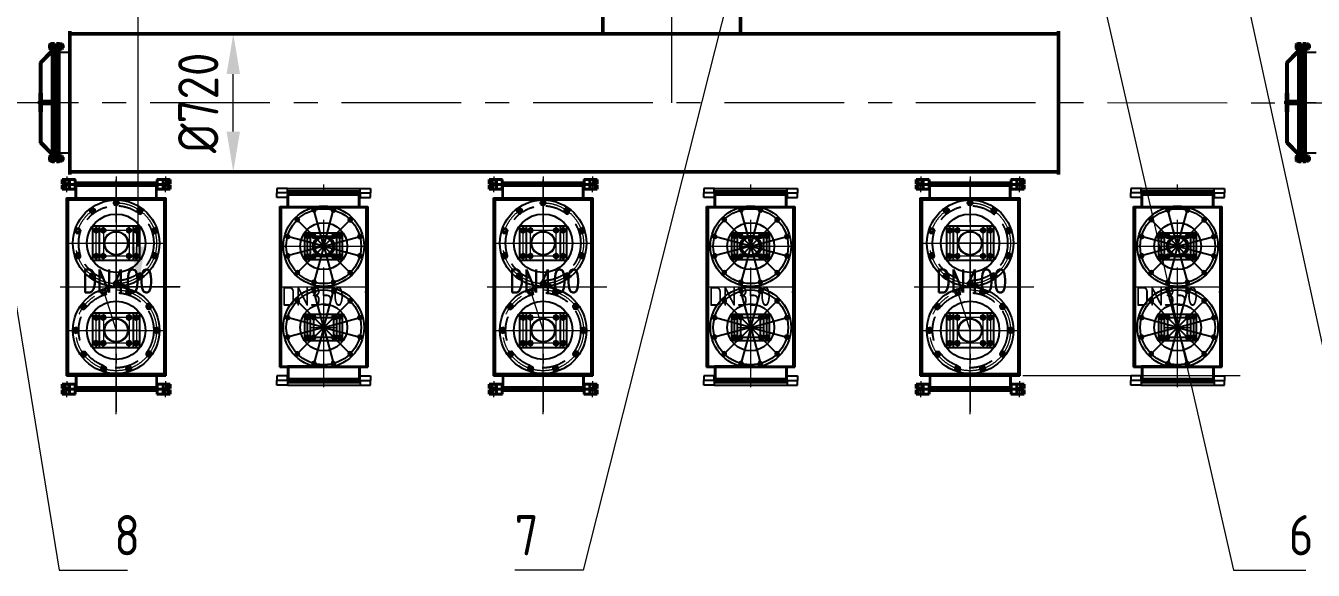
# Model space of a CAD drawing. Header units: millimetres. Extents: x 188205 to 604756, y -401673 to 15123.
# Drawn here: x 353529 to 360253, y -170270 to -167426 of the extents above; entities that cross this region are included whole.
import ezdxf

# ---------------------------------------------------------------- set-up
doc = ezdxf.new("R2010")
doc.units = ezdxf.units.MM
doc.header["$LTSCALE"] = 500
for name, pattern in [('CENTER', [2, 1.25, -0.25, 0.25, -0.25]), ('DASHEDX2', [38.1, 25.4, -12.7]), ('HIDDEN', [0.375, 0.25, -0.125]), ('PHANTOM2', [1.25, 0.625, -0.125, 0.125, -0.125, 0.125, -0.125])]:
    doc.linetypes.add(name, pattern=pattern)
for name, color, linetype, lineweight in [('2D', 4, 'PHANTOM2', 20), ('gas', 2, 'Continuous', 50), ('gas-smoke', 6, 'Continuous', 50), ('SHI', 7, 'Continuous', 40), ('WEN', 3, 'Continuous', 20), ('ZHONG', 1, 'CENTER', 20), ('中心线', 1, 'CENTER', 18), ('尺寸', 4, 'Continuous', 18), ('虚线', 3, 'DASHEDX2', 25)]:
    doc.layers.add(name, color=color, linetype=linetype, lineweight=lineweight)
doc.layers.add('air', color=7, linetype='Continuous', lineweight=50, true_color=0x77bec0)
for name, color, linetype in [('dim', 7, 'Continuous'), ('HAN', 9, 'Continuous'), ('HIDDEN', 3, 'HIDDEN'), ('X1', 4, 'Continuous')]:
    doc.layers.add(name, color=color, linetype=linetype)
doc.styles.add('ACC', font='simplex.shx', dxfattribs={"width": 0.75, "bigfont": 'hztxt.shx'})
doc.styles.add('GB', font='gbenor.shx', dxfattribs={"bigfont": 'gbcbig.shx'})
doc.dimstyles.new('ISO-60', dxfattribs={"dimscale": 60, "dimtxt": 3.5, "dimasz": 3.5, "dimexe": 1.8, "dimexo": 1.25, "dimgap": 1.3, "dimtad": 1, "dimrnd": 1, "dimdsep": 46, "dimtxsty": 'GB', "dimcen": 0, "dimclrd": 3, "dimclre": 3, "dimclrt": 256, "dimadec": 0, "dimazin": 0, "dimtfac": 1, "dimtix": 1, "dimtmove": 0, "dimatfit": 3, "dimldrblk": 'DOTSMALL', "dimfxl": 0, "dimlwd": 20, "dimlwe": 20, "dimarcsym": 0})
pattern_1 = [(45, (-4402.3579, -2863.9112), (-0.71178518, 0.71178518), [])]
pattern_2 = [(45, (204.382, -1257.5965), (-3.558926, 3.558926), [])]
pattern_3 = [(45, (204.3822, -1206.0965), (-0.7117852, 0.7117852), [])]

# ---------------------------------------------------------------- blocks, each defined once
blk = doc.blocks.new('防爆膜-DN500')
at = {"layer": 'WEN'}
h = blk.add_hatch(dxfattribs=at)
h.set_pattern_fill('ANSI31', color=256, scale=8.05293, style=0)
h.set_pattern_definition([(45, (-4402.3579, -2894.9538), (-0.71178518, 0.71178518), [])])
h.paths.add_polyline_path([(-75.7, -40.6), (-76.5, -40.6), (-76.5, -135), (-75.7, -135)])
h = blk.add_hatch(dxfattribs=at)
h.set_pattern_fill('ANSI31', color=256, scale=8.05293, style=0)
h.set_pattern_definition([(45, (-4402.3579, -2946.4538), (-0.71178518, 0.71178518), [])])
h.paths.add_polyline_path([(-75.7, -186.5), (-76.5, -186.5), (-76.5, -260.5), (-75.7, -260.5)])
at = {"layer": 'X1'}
h = blk.add_hatch(dxfattribs=at)
h.set_pattern_fill('ANSI31', color=256, scale=40.26465, style=0)
h.set_pattern_definition([(45, (204.382, -1154.5965), (-3.558926, 3.558926), [])])
h.paths.add_polyline_path([(-55.6, 307), (-55.6, 308), (-55.6, 309.2), (-69.3, 309.2), (-69.3, 302.3), (-55.6, 302.3)])
h.paths.add_polyline_path([(-79, 309.2), (-92.7, 309.2), (-92.7, 302.3), (-79, 302.3)])
h.paths.add_polyline_path([(-79, 282.6), (-79, 283.8), (-92.7, 283.8), (-92.7, 278.2), (-92.7, 265.7), (-76.5, 265.7), (-76.5, 280.2)])
h.paths.add_polyline_path([(-55.6, 283.8), (-69.3, 283.8), (-69.3, 282.8, -0.198912), (-69.4, 282.5), (-71.7, 280.2), (-71.7, 265.7), (-55.6, 265.7)])
h = blk.add_hatch(dxfattribs=at)
h.set_pattern_fill('ANSI31', color=256, scale=8.05293, angle=90, style=0)
h.set_pattern_definition([(135, (204.3822, -1154.5965), (-0.7117852, -0.7117852), [])])
h.paths.add_polyline_path([(-75.7, 280.2), (-76.5, 280.2), (-76.5, 245), (-75.7, 245)])
at = {"layer": 'X1', "ltscale": 0.5}
h = blk.add_hatch(dxfattribs=at)
h.set_pattern_fill('ANSI37', color=256, scale=16.10586, style=0)
h.set_pattern_definition([(45, (204.3822, -1154.5965), (-1.4235704, 1.4235704), []), (135, (204.3822, -1154.5965), (-1.4235704, -1.4235704), [])])
h.paths.add_polyline_path([(-71.7, 280.2), (-75.7, 280.2), (-75.7, 265.7), (-71.7, 265.7)])
at = {"layer": 'X1'}
h = blk.add_hatch(dxfattribs=at)
h.set_pattern_fill('ANSI31', color=256, scale=8.05293, angle=90, style=0)
h.set_pattern_definition([(135, (204.3822, -1149.2151), (-0.7117852, -0.7117852), [])])
h.paths.add_polyline_path([(-75.7, 244.9), (-76.5, 244.9), (-76.5, 244.5), (-76.5, 186.3), (-75.7, 186.3)])
h = blk.add_hatch(dxfattribs=at)
h.set_pattern_fill('ANSI31', color=256, scale=8.05293, style=0)
h.set_pattern_definition([(315, (-4402.3579, 2894.9538), (-0.71178518, -0.71178518), [])])
h.paths.add_polyline_path([(-75.7, 40.6), (-76.5, 40.6), (-76.5, 135), (-75.7, 135)])
h = blk.add_hatch(dxfattribs=at)
h.set_pattern_fill('ANSI31', color=256, scale=24.15879, style=0)
h.set_pattern_definition([(45, (-2178.5933, -2894.9538), (-2.1353555, 2.1353555), [])])
h.paths.add_polyline_path([(-152.2, 44.9), (-157.1, 47.9), (-157.1, 20.8), (-152.2, 18.4)])
h.paths.add_polyline_path([(-147.4, 41.8), (-152.2, 44.9), (-152.2, 18.4), (-147.4, 16)])
h.paths.add_polyline_path([(-152.2, 18.4), (-157.1, 20.8), (-157.1, 6.4), (-152.2, 6.4)])
h.paths.add_polyline_path([(-147.4, 16), (-152.2, 18.4), (-152.2, 6.4), (-147.4, 6.4)])
h.paths.add_polyline_path([(-147.4, 48.3), (-152.2, 48.3), (-152.2, 44.9), (-147.4, 41.8)])
h.paths.add_polyline_path([(-152.2, 48.3), (-157.1, 48.3), (-157.1, 47.9), (-152.2, 44.9)])
h.paths.add_polyline_path([(-152.2, -6.4), (-157.1, -6.4), (-157.1, -48.3), (-152.2, -48.3)])
h.paths.add_polyline_path([(-147.4, -6.4), (-152.2, -6.4), (-152.2, -48.3), (-147.4, -48.3)])
h = blk.add_hatch(dxfattribs=at)
h.set_pattern_fill('ANSI31', color=256, scale=8.05293, style=0)
h.set_pattern_definition(pattern_3)
h.paths.add_polyline_path([(-75.7, 40.4), (-76.5, 40.4), (-76.5, 0), (-75.7, 0)])
h = blk.add_hatch(dxfattribs=at)
h.set_pattern_fill('ANSI31', color=256, scale=8.05293, style=0)
h.set_pattern_definition(pattern_3)
h.paths.add_polyline_path([(-75.7, 0), (-76.5, 0), (-76.5, -40.6), (-75.7, -40.6)])
at = {"layer": 'X1', "ltscale": 0.5}
h = blk.add_hatch(dxfattribs=at)
h.set_pattern_fill('ANSI31', color=256, scale=8.05293, style=0)
h.set_pattern_definition(pattern_1)
h.paths.add_polyline_path([(-75.7, -178), (-76.5, -178), (-76.5, -239.3), (-75.7, -239.3)])
h = blk.add_hatch(dxfattribs=at)
h.set_pattern_fill('ANSI31', color=256, scale=40.26465, style=0)
h.set_pattern_definition(pattern_2)
h.paths.add_polyline_path([(-92.7, -283.8), (-79, -283.8), (-79, -282.6), (-76.5, -280.2), (-76.5, -265.7), (-92.7, -265.7)])
h.paths.add_polyline_path([(-92.7, -302.3), (-92.7, -308), (-92.7, -309.2), (-79, -309.2), (-79, -302.3)])
at = {"layer": 'X1'}
h = blk.add_hatch(dxfattribs=at)
h.set_pattern_fill('ANSI31', color=256, scale=8.05293, style=0)
h.set_pattern_definition(pattern_1)
h.paths.add_polyline_path([(-75.7, -239.1), (-76.5, -239.1), (-76.5, -281), (-75.7, -281)])
at = {"layer": 'X1', "ltscale": 0.5}
h = blk.add_hatch(dxfattribs=at)
h.set_pattern_fill('ANSI31', color=256, scale=40.26465, style=0)
h.set_pattern_definition(pattern_2)
h.paths.add_polyline_path([(-71.7, -280.2), (-69.4, -282.5, -0.198912), (-69.3, -282.8), (-69.3, -283.8), (-55.6, -283.8), (-55.6, -278.2), (-55.6, -265.7), (-71.7, -265.7)])
h.paths.add_polyline_path([(-55.6, -309.2), (-55.6, -302.3), (-69.3, -302.3), (-69.3, -309.2)])
at = {"layer": '2D'}
for p, q in [((-61.2, 0), (-61.2, 265.7)), ((-61.2, 264.5), (0, 264.5)), ((-61.2, 261.3), (0, 261.3)), ((-61.2, 0), (-61.2, -265.7)), ((-61.2, -261.3), (0, -261.3)), ((-61.2, -264.5), (0, -264.5))]:
    blk.add_line(p, q, dxfattribs=at)
at = {"layer": 'HAN'}
for p, q in [((-91, 300), (-55.6, 300)), ((-91, 286.2), (-55.6, 286.2)), ((-38.1, 300), (-34.7, 300)), ((-38.1, 286.2), (-34.7, 286.2)), ((-91, -286.2), (-55.6, -286.2)), ((-91, -300), (-55.6, -300)), ((-38.1, -286.2), (-34.7, -286.2)), ((-38.1, -300), (-34.7, -300))]:
    blk.add_line(p, q, dxfattribs=at)
at = {"layer": 'HAN', "linetype": 'Continuous'}
for p, q in [((-160.5, 5.8), (-143.5, 5.8)), ((-97, 5.8), (-106.4, 5.8)), ((-81.9, 5.8), (-80.6, 5.8)), ((-160.5, -5.8), (-143.5, -5.8)), ((-97, -5.8), (-106.4, -5.8)), ((-81.9, -5.8), (-80.6, -5.8))]:
    blk.add_line(p, q, dxfattribs=at)
at = {"layer": 'SHI'}
for p, q in [((-105.1, 303.5), (-103.1, 307)), ((-105.1, 303.5), (-105.1, 282.6)), ((-105.1, 282.6), (-103.1, 279.1)), ((-103.1, 307), (-95.1, 307)), ((-103.1, 300.1), (-95.1, 300.1)), ((-103.1, 286.1), (-95.1, 286.1)), ((-103.1, 279.1), (-95.1, 279.1)), ((-97.5, 279.1), (-97.5, 267.7)), ((-95.1, 308), (-92.7, 308)), ((-95.1, 278.2), (-95.1, 308)), ((-95.1, 307), (-95.1, 279.1)), ((-95.1, 278.2), (-92.7, 278.2)), ((-92.7, 309.2), (-92.7, 9.9)), ((-79, 309.2), (-92.7, 309.2)), ((-79, 309.2), (-92.7, 309.2)), ((-92.7, 309.2), (-92.7, 250.2)), ((-92.7, 278.2), (-92.7, 308)), ((-92.7, 302.3), (-79, 302.3)), ((-92.7, 301.1), (-55.6, 301.1)), ((-92.7, 285), (-55.6, 285)), ((-92.7, 283.8), (-55.6, 283.8)), ((-91, 301.1), (-91, 285)), ((-79, 301.1), (-79, 309.2)), ((-79, 282.6), (-79, 285)), ((-79, 282.6), (-76.5, 280.2)), ((-79, 282.6), (-76.5, 280.2)), ((-76.5, 280.2), (-76.5, 0)), ((-76.5, 280.2), (-76.5, 239.1)), ((-76.5, 280.2), (-76.5, 239.1)), ((-75.7, 280.2), (-75.7, 0)), ((-69.4, 282.5), (-71.7, 280.2)), ((-71.7, 280.2), (-71.7, 249.2)), ((-69.3, 301.1), (-69.3, 309.2)), ((-69.3, 309.2), (-55.6, 309.2)), ((-69.3, 302.3), (-55.6, 302.3)), ((-69.3, 282.8), (-69.3, 285)), ((-55.6, 309.2), (-55.6, 0)), ((-55.6, 308), (-53.2, 308)), ((-55.6, 278.2), (-55.6, 308)), ((-55.6, 307), (-55.6, 279.1)), ((-55.6, 278.2), (-53.2, 278.2)), ((-53.2, 278.2), (-53.2, 308)), ((-53.2, 303.5), (-51.2, 307)), ((-53.2, 303.5), (-53.2, 282.6)), ((-53.2, 282.6), (-51.2, 279.1)), ((-51.2, 307), (-40.1, 307)), ((-51.2, 300.1), (-40.1, 300.1)), ((-51.2, 286.1), (-40.1, 286.1)), ((-51.2, 279.1), (-40.1, 279.1)), ((-38.1, 303.5), (-40.1, 307)), ((-38.1, 282.6), (-40.1, 279.1)), ((-38.1, 303.5), (-38.1, 282.6)), ((-38.1, 301.1), (-35.8, 301.1)), ((-38.1, 285), (-35.8, 285)), ((-34.7, 300), (-35.8, 301.1)), ((-35.8, 301.1), (-35.8, 285)), ((-35.8, 285), (-34.7, 286.2)), ((-34.7, 300), (-34.7, 286.2)), ((-97.5, 267.7), (-154.7, 209.7)), ((-154.7, 48.3), (-154.7, 209.7)), ((-154.7, 209.7), (-149.8, 207.7)), ((-92.7, 265.7), (-149.8, 207.7)), ((-149.8, 48.3), (-149.8, 207.7)), ((-97.5, 267.7), (-92.7, 265.7)), ((-80.6, 265.7), (-80.6, 0)), ((-77.4, 265.7), (-77.4, 0)), ((-77.4, 239.2), (-77.4, 260.1)), ((-76.5, 260.1), (-76.5, 0)), ((-74.9, 246), (-70.9, 250)), ((-74.9, 246), (-74.9, 0)), ((-71.7, 265.7), (-55.6, 265.7)), ((-71.7, 244.6), (-67.7, 248.7)), ((-71.7, 244.6), (-71.7, 0)), ((-70.9, 265.7), (-70.9, 250)), ((-67.7, 265.7), (-67.7, 248.7)), ((-160.5, 5.8), (-159.8, 6.4)), ((-160.5, -5.8), (-160.5, 5.8)), ((-159.8, 6.4), (-97, 6.4)), ((-159.8, 6.4), (-159.8, -6.4)), ((-157.1, 6.4), (-157.1, 48.3)), ((-157.1, 48.3), (-147.4, 48.3)), ((-147.4, 6.4), (-147.4, 48.3)), ((-143.5, 6.4), (-143.5, -6.4)), ((-106.4, 6.4), (-106.4, -6.4)), ((-97, -9.9), (-97, 9.9)), ((-90.5, 9.9), (-97, 9.9)), ((-90.5, 6.1), (-97, 6.1)), ((-89.4, 8), (-90.5, 9.9)), ((-89.4, -9.9), (-89.4, 9.9)), ((-82.9, 9.9), (-89.4, 9.9)), ((-89.4, -8), (-89.4, 8)), ((-82.9, 6.1), (-89.4, 6.1)), ((-81.9, 8), (-82.9, 9.9)), ((-81.9, -8), (-81.9, 8)), ((-81.9, 6.4), (-81.2, 6.4)), ((-81.2, 6.4), (-81.2, -6.4)), ((-80.6, 5.8), (-81.2, 6.4)), ((-80.6, -5.8), (-80.6, 5.8)), ((-80.6, -265.7), (-80.6, 0)), ((-77.4, -265.7), (-77.4, 0)), ((-76.5, -260.1), (-76.5, 0)), ((-76.5, -280.2), (-76.5, 0)), ((-75.7, -280.2), (-75.7, 0)), ((-74.9, -246), (-74.9, 0)), ((-71.7, -244.6), (-71.7, 0)), ((-55.6, -309.2), (-55.6, 0)), ((-159.8, -6.4), (-160.5, -5.8)), ((-159.8, -6.4), (-97, -6.4)), ((-157.1, -6.4), (-157.1, -48.3)), ((-157.1, -48.3), (-147.4, -48.3)), ((-154.7, -48.3), (-154.7, -209.7)), ((-149.8, -48.3), (-149.8, -207.7)), ((-147.4, -6.4), (-147.4, -48.3)), ((-90.5, -6.1), (-97, -6.1)), ((-90.5, -9.9), (-97, -9.9)), ((-92.7, -309.2), (-92.7, -9.9)), ((-89.4, -8), (-90.5, -9.9)), ((-82.9, -6.1), (-89.4, -6.1)), ((-82.9, -9.9), (-89.4, -9.9)), ((-81.9, -8), (-82.9, -9.9)), ((-81.9, -6.4), (-81.2, -6.4)), ((-81.2, -6.4), (-80.6, -5.8)), ((-154.7, -209.7), (-149.8, -207.7)), ((-97.5, -267.7), (-154.7, -209.7)), ((-92.7, -265.7), (-149.8, -207.7)), ((-97.5, -267.7), (-92.7, -265.7)), ((-97.5, -279.1), (-97.5, -267.7)), ((-92.7, -309.2), (-92.7, -243.5)), ((-74.9, -246), (-70.9, -250)), ((-71.7, -244.6), (-67.7, -248.7)), ((-71.7, -280.2), (-71.7, -249.2)), ((-71.7, -265.7), (-55.6, -265.7)), ((-70.9, -265.7), (-70.9, -250)), ((-67.7, -265.7), (-67.7, -248.7)), ((-105.1, -282.6), (-103.1, -279.1)), ((-105.1, -303.5), (-105.1, -282.6)), ((-105.1, -303.5), (-103.1, -307)), ((-103.1, -279.1), (-95.1, -279.1)), ((-103.1, -286.1), (-95.1, -286.1)), ((-103.1, -300.1), (-95.1, -300.1)), ((-103.1, -307), (-95.1, -307)), ((-95.1, -278.2), (-92.7, -278.2)), ((-95.1, -278.2), (-95.1, -308)), ((-95.1, -307), (-95.1, -279.1)), ((-95.1, -308), (-92.7, -308)), ((-92.7, -278.2), (-92.7, -308)), ((-92.7, -283.8), (-55.6, -283.8)), ((-92.7, -285), (-55.6, -285)), ((-92.7, -301.1), (-55.6, -301.1)), ((-92.7, -302.3), (-79, -302.3)), ((-79, -309.2), (-92.7, -309.2)), ((-79, -309.2), (-92.7, -309.2)), ((-91, -301.1), (-91, -285)), ((-79, -282.6), (-76.5, -280.2)), ((-79, -282.6), (-76.5, -280.2)), ((-79, -282.6), (-79, -285)), ((-79, -301.1), (-79, -309.2)), ((-69.4, -282.5), (-71.7, -280.2)), ((-69.3, -282.8), (-69.3, -285)), ((-69.3, -301.1), (-69.3, -309.2)), ((-69.3, -302.3), (-55.6, -302.3)), ((-69.3, -309.2), (-55.6, -309.2)), ((-55.6, -278.2), (-53.2, -278.2)), ((-55.6, -278.2), (-55.6, -308)), ((-55.6, -307), (-55.6, -279.1)), ((-55.6, -308), (-53.2, -308)), ((-53.2, -278.2), (-53.2, -308)), ((-53.2, -282.6), (-51.2, -279.1)), ((-53.2, -303.5), (-53.2, -282.6)), ((-53.2, -303.5), (-51.2, -307)), ((-51.2, -279.1), (-40.1, -279.1)), ((-51.2, -286.1), (-40.1, -286.1)), ((-51.2, -300.1), (-40.1, -300.1)), ((-51.2, -307), (-40.1, -307)), ((-38.1, -282.6), (-40.1, -279.1)), ((-38.1, -303.5), (-40.1, -307)), ((-38.1, -303.5), (-38.1, -282.6)), ((-38.1, -285), (-35.8, -285)), ((-38.1, -301.1), (-35.8, -301.1)), ((-35.8, -285), (-34.7, -286.2)), ((-35.8, -301.1), (-35.8, -285)), ((-34.7, -300), (-35.8, -301.1)), ((-34.7, -300), (-34.7, -286.2))]:
    blk.add_line(p, q, dxfattribs=at)
at = {"layer": 'SHI', "ltscale": 0.5}
for p, q in [((-76.5, 280.2), (-71.7, 280.2)), ((-92.7, 265.7), (-76.5, 265.7)), ((-76.5, 266.1), (-76.5, 266.1)), ((-75.7, 265.7), (-71.7, 265.7)), ((-92.7, -265.7), (-76.5, -265.7)), ((-75.7, -265.7), (-71.7, -265.7)), ((-76.5, -280.2), (-71.7, -280.2))]:
    blk.add_line(p, q, dxfattribs=at)
at = {"layer": 'SHI'}
for centre, radius, start, end in [((-99.6, 304.4), 5.6, 188.93925, 231.06075), ((-92, 293.1), 13.1, 147.79577, 212.20423), ((-99.6, 281.8), 5.6, 128.93925, 171.06075), ((-69.7, 282.8), 0.403, 315, 0), ((-47.7, 304.4), 5.6, 188.93925, 231.06075), ((-40.1, 293.1), 13.1, 147.79577, 212.20423), ((-47.7, 281.8), 5.6, 128.93925, 171.06075), ((-43.7, 304.4), 5.6, 308.93925, 351.06075), ((-51.2, 293.1), 13.1, 327.79577, 32.20423), ((-43.7, 281.8), 5.6, 8.93925, 51.06075), ((-92.8, 8.7), 3.39, 311.55011, 348.44989), ((-107.5, 0), 18.1, 340.14688, 19.85312), ((-85.2, 8.7), 3.39, 311.55011, 348.44989), ((-99.9, 0), 18.1, 340.14688, 19.85312), ((-92.8, -8.7), 3.39, 11.55011, 48.44989), ((-85.2, -8.7), 3.39, 11.55011, 48.44989), ((-99.6, -281.8), 5.6, 188.93925, 231.06075), ((-92, -293.1), 13.1, 147.79577, 212.20423), ((-99.6, -304.4), 5.6, 128.93925, 171.06075), ((-69.7, -282.8), 0.403, 0, 45), ((-47.7, -281.8), 5.6, 188.93925, 231.06075), ((-40.1, -293.1), 13.1, 147.79577, 212.20423), ((-47.7, -304.4), 5.6, 128.93925, 171.06075), ((-43.7, -281.8), 5.6, 308.93925, 351.06075), ((-51.2, -293.1), 13.1, 327.79577, 32.20423), ((-43.7, -304.4), 5.6, 8.93925, 51.06075)]:
    blk.add_arc(centre, radius, start, end, dxfattribs=at)
at = {"layer": 'WEN', "ltscale": 0.5}
for points in [[(-83.2, 265.7), (-80.6, 262.4), (-80.6, 265.7)], [(-67.7, 261.3), (-64.4, 265.7), (-67.7, 265.7)], [(-83.2, -265.7), (-80.6, -262.4), (-80.6, -265.7)], [(-67.7, -261.3), (-64.4, -265.7), (-67.7, -265.7)], [(-67.7, -261.3), (-64.4, -265.7), (-67.7, -265.7)]]:
    blk.add_solid(points, dxfattribs=at)
at = {"layer": 'ZHONG'}
for p, q in [((-27.3, 293.1), (-108.7, 293.1)), ((-95.1, 276.7), (-95.1, 266.7)), ((-95.1, 266.7), (-152.2, 208.7)), ((-152.2, 0), (-152.2, 208.7)), ((-164.8, 0), (0, 0)), ((-152.2, 0), (-152.2, -208.7)), ((-95.1, -266.7), (-152.2, -208.7)), ((-95.1, -276.7), (-95.1, -266.7)), ((-27.3, -293.1), (-108.7, -293.1))]:
    blk.add_line(p, q, dxfattribs=at)
blk = doc.blocks.new('gss-waste-master-1')
at = {"layer": 'gas'}
blk.add_line((9765, 2416), (9765, 3166), dxfattribs=at)
at = {"layer": 'gas-smoke'}
for p, q in [((7383.5, 11289), (7383.5, 3151)), ((8103.5, 11289), (8103.5, 3151)), ((4600, 2416), (4600, 3166)), ((4600, 3151), (9765, 3151)), ((4600, 2431), (9765, 2431))]:
    blk.add_line(p, q, dxfattribs=at)
at = {"layer": 'ZHONG'}
for p, q in [((7743.5, 11289), (7743.5, 2791)), ((19.8, 2793.1), (16683.1, 2791))]:
    blk.add_line(p, q, dxfattribs=at)
for p in [(4600, 2792.5), (11110, 2792.5)]:
    blk.add_blockref('防爆膜-DN500', p)
blk = doc.blocks.new('*D217')
at = {"layer": 'Defpoints', "color": 0}
for p in [(354116.3, -163399.5), (354125.3, -163399.5), (354409.6, -168789.5)]:
    blk.add_point(p, dxfattribs=at)
at = {"layer": 'WEN', "color": 3, "lineweight": 20}
for p, q in [((354050.3, -163399.5), (354008.3, -163399.5)), ((354116.3, -168579.5), (354116.3, -163609.5)), ((354334.6, -168789.5), (354008.3, -168789.5))]:
    blk.add_line(p, q, dxfattribs=at)
at = {"layer": 'WEN', "color": 3}
for points in [[(354081.3, -163609.5), (354151.3, -163609.5), (354116.3, -163399.5)], [(354081.3, -168579.5), (354151.3, -168579.5), (354116.3, -168789.5)]]:
    blk.add_solid(points, dxfattribs=at)
at = {"layer": 'WEN', "insert": (353933.3, -166094.5), "char_height": 210, "attachment_point": 5, "rotation": 90, "style": 'GB'}
blk.add_mtext('5390', dxfattribs=at)
blk = doc.blocks.new('_DotSmall')
at = {"color": 0, "linetype": 'ByBlock', "const_width": 0.5}
blk.add_lwpolyline([(-0.0625, 0, 1), (0.0625, 0, 1)], format="xyb", close=True, dxfattribs=at)
blk = doc.blocks.new('*D464')
at = {"layer": 'Defpoints', "color": 0}
for p in [(354612.8, -167468.5), (354616.5, -167468.5), (354616.5, -168188.5)]:
    blk.add_point(p, dxfattribs=at)
at = {"layer": 'WEN', "color": 3, "lineweight": 20}
for p, q in [((354541.5, -167468.5), (354504.8, -167468.5)), ((354612.8, -167978.5), (354612.8, -167678.5)), ((354541.5, -168188.5), (354504.8, -168188.5))]:
    blk.add_line(p, q, dxfattribs=at)
at = {"layer": 'WEN', "color": 3}
for points in [[(354577.8, -167678.5), (354647.8, -167678.5), (354612.8, -167468.5)], [(354577.8, -167978.5), (354647.8, -167978.5), (354612.8, -168188.5)]]:
    blk.add_solid(points, dxfattribs=at)
at = {"layer": 'WEN', "insert": (354429.8, -167828.5), "char_height": 210, "attachment_point": 5, "rotation": 90, "style": 'GB'}
blk.add_mtext('%%c720', dxfattribs=at)
blk = doc.blocks.new('wf-3tf-dn400-b')
for p, q in [((212.5, 545.1), (-212.5, 545.1)), ((-212.5, 465), (-212.5, 525.1)), ((212.5, 525.1), (-212.5, 525.1)), ((-208, 465), (-208, 525.1)), ((208, 465), (208, 525.1)), ((212.5, 465), (212.5, 525.1)), ((-260, 465), (260, 465)), ((-260, -465), (-260, 465)), ((-255, -460), (-255, 460)), ((-255, 460), (245, 460)), ((-255, -460), (-255, 460)), ((-249, -460), (-249, 460)), ((-249, -460), (-249, 460)), ((-249, 454), (249, 454)), ((0, 460), (-238.5, 460)), ((-212.5, 460), (-212.5, 465)), ((-208, 460), (-208, 465.1)), ((0, 460), (255, 460)), ((208, 460), (208, 465)), ((212.5, 460), (212.5, 465.2)), ((249, 460), (249, -460)), ((249, 460), (249, -460)), ((255, 31.8), (255, 460)), ((255, -90.5), (255, 434.5)), ((260, 465), (260, -465)), ((-89, 316.5), (-89, 138.5)), ((89, 316.5), (89, 138.5)), ((255, -434.3), (255, -34.3)), ((255, -460), (255, -34.3)), ((-89, -138.6), (-89, -316.6)), ((89, -138.6), (89, -316.6)), ((-260, -465), (260, -465)), ((0, -460), (-255, -460)), ((249, -454), (-249, -454)), ((-245, -460), (245, -460)), ((-212.5, -460), (-212.5, -465)), ((-212.5, -465), (-212.5, -525.1)), ((-208, -460), (-208, -464)), ((-208, -465), (-208, -525.1)), ((0, -460), (255, -460)), ((0, -465), (238.5, -465)), ((208, -460.8), (208, -464.9)), ((208, -465), (208, -525.1)), ((212.5, -460.8), (212.5, -465)), ((212.5, -465), (212.5, -525.1)), ((212.5, -525.1), (-212.5, -525.1)), ((212.5, -545.1), (-212.5, -545.1))]:
    blk.add_line(p, q)
for points in [[(-138, 392.8), (-126.4, 383.4), (-112.4, 388.8), (-110, 403.6), (-121.7, 413), (-135.7, 407.7)], [(-14.5, 442.4), (-10.6, 427.9), (3.9, 424), (14.5, 434.6), (10.6, 449.1), (-3.9, 453)], [(114.6, 409.9), (109.2, 395.9), (118.7, 384.2), (133.5, 386.6), (138.9, 400.6), (129.4, 412.2)], [(-208.8, 280.1), (-193.9, 279.3), (-185.7, 291.9), (-192.5, 305.3), (-207.5, 306.1), (-215.7, 293.5)], [(-124, 316.5), (-124, 138.5), (124, 138.5), (124, 316.5)], [(-94.7, 301), (-106, 307.5), (-117.3, 301), (-117.3, 288), (-106, 281.5), (-94.7, 288)], [(-55.7, 301), (-67, 307.5), (-78.3, 301), (-78.3, 288), (-67, 281.5), (-55.7, 288)], [(78.3, 301), (67, 307.5), (55.7, 301), (55.7, 288), (67, 281.5), (78.3, 288)], [(117.3, 301), (106, 307.5), (94.7, 301), (94.7, 288), (106, 281.5), (117.3, 288)], [(199.9, 307.7), (187.3, 299.5), (188.1, 284.5), (201.5, 277.7), (214.1, 285.9), (213.3, 300.9)], [(-199.9, 147.3), (-187.3, 155.5), (-188.1, 170.5), (-201.5, 177.3), (-214, 169.1), (-213.3, 154.1)], [(-94.7, 167), (-106, 173.5), (-117.3, 167), (-117.3, 154), (-106, 147.5), (-94.7, 154)], [(-55.7, 167), (-67, 173.5), (-78.3, 167), (-78.3, 154), (-67, 147.5), (-55.7, 154)], [(78.3, 167), (67, 173.5), (55.7, 167), (55.7, 154), (67, 147.5), (78.3, 154)], [(117.3, 167), (106, 173.5), (94.7, 167), (94.7, 154), (106, 147.5), (117.3, 154)], [(208.9, 174.9), (193.9, 175.7), (185.7, 163.1), (192.5, 149.7), (207.5, 148.9), (215.7, 161.5)], [(-114.6, 45.1), (-109.2, 59.1), (-118.7, 70.8), (-133.5, 68.4), (-138.8, 54.4), (-129.4, 42.8)], [(138, 62.2), (126.4, 71.6), (112.4, 66.2), (110, 51.4), (121.7, 42), (135.7, 47.3)], [(14.5, 12.6), (10.6, 27.1), (-3.9, 31), (-14.5, 20.4), (-10.6, 5.9), (3.9, 2)], [(-50.2, -26.2), (-58.4, -13.6), (-73.4, -14.4), (-80.2, -27.7), (-72, -40.3), (-57, -39.5)], [(77.7, -35.1), (78.5, -20.1), (65.9, -12), (52.5, -18.8), (51.8, -33.7), (64.3, -41.9)], [(-159, -94.1), (-173, -88.7), (-184.7, -98.2), (-182.3, -113), (-168.3, -118.4), (-156.6, -108.9)], [(175.9, -117.5), (185.4, -105.9), (180, -91.9), (165.2, -89.5), (155.7, -101.2), (161.1, -115.2)], [(-124, -138.6), (-124, -316.6), (124, -316.6), (124, -138.6)], [(-94.7, -154.1), (-106, -147.6), (-117.3, -154.1), (-117.3, -167.1), (-106, -173.6), (-94.7, -167.1)], [(-55.7, -154.1), (-67, -147.6), (-78.3, -154.1), (-78.3, -167.1), (-67, -173.6), (-55.7, -167.1)], [(78.3, -154.1), (67, -147.6), (55.7, -154.1), (55.7, -167.1), (67, -173.6), (78.3, -167.1)], [(117.3, -154.1), (106, -147.6), (94.7, -154.1), (94.7, -167.1), (106, -173.6), (117.3, -167.1)], [(-207, -213), (-221.5, -216.9), (-225.4, -231.4), (-214.8, -242), (-200.3, -238.1), (-196.4, -223.6)], [(207, -242), (221.5, -238.1), (225.3, -223.6), (214.7, -213), (200.2, -216.9), (196.4, -231.4)], [(-94.7, -288.1), (-106, -281.6), (-117.3, -288.1), (-117.3, -301.1), (-106, -307.6), (-94.7, -301.1)], [(-55.7, -288.1), (-67, -281.6), (-78.3, -288.1), (-78.3, -301.1), (-67, -307.6), (-55.7, -301.1)], [(78.3, -288.1), (67, -281.6), (55.7, -288.1), (55.7, -301.1), (67, -307.6), (78.3, -301.1)], [(117.3, -288.1), (106, -281.6), (94.7, -288.1), (94.7, -301.1), (106, -307.6), (117.3, -301.1)], [(-176, -337.5), (-185.4, -349.1), (-180.1, -363.1), (-165.3, -365.5), (-155.8, -353.8), (-161.2, -339.8)], [(158.9, -360.9), (172.9, -366.3), (184.6, -356.8), (182.2, -342), (168.2, -336.6), (156.6, -346.1)], [(-77.8, -419.9), (-78.5, -434.9), (-66, -443), (-52.6, -436.2), (-51.8, -421.3), (-64.4, -413.1)], [(50.2, -428.8), (58.3, -441.4), (73.3, -440.6), (80.1, -427.3), (72, -414.7), (57, -415.5)]]:
    blk.add_lwpolyline(points, close=True)
for centre, radius in [((0, 227.5), 226), ((-124, 398.2), 13), ((-124, 398.2), 8), ((0, 438.5), 13), ((0, 438.5), 8), ((124, 398.2), 13), ((124, 398.2), 8), ((0, 227.5), 152.6), ((-200.7, 292.7), 13), ((-200.7, 292.7), 8), ((-106, 294.5), 11.3), ((-106, 294.5), 9), ((-106, 294.5), 9), ((-106, 294.5), 8), ((-67, 294.5), 11.3), ((-67, 294.5), 9), ((-67, 294.5), 8), ((67, 294.5), 11.3), ((67, 294.5), 9), ((67, 294.5), 8), ((106, 294.5), 11.3), ((106, 294.5), 9), ((106, 294.5), 9), ((106, 294.5), 8), ((200.7, 292.7), 13), ((200.7, 292.7), 8), ((-200.7, 162.3), 13), ((-200.7, 162.3), 8), ((-106, 160.5), 11.3), ((-106, 160.5), 9), ((-106, 160.5), 9), ((-106, 160.5), 8), ((-67, 160.5), 11.3), ((-67, 160.5), 9), ((-67, 160.5), 8), ((67, 160.5), 11.3), ((67, 160.5), 9), ((67, 160.5), 8), ((106, 160.5), 11.3), ((106, 160.5), 9), ((106, 160.5), 8), ((200.7, 162.3), 13), ((200.7, 162.3), 8), ((-124, 56.8), 13), ((124, 56.8), 13), ((-124, 56.8), 8), ((0, 16.5), 13), ((0, 16.5), 8), ((124, 56.8), 8), ((0, -227.5), 226), ((-65.2, -26.9), 13), ((-65.2, -26.9), 8), ((65.1, -26.9), 13), ((65.1, -26.9), 8), ((-170.7, -103.6), 13), ((-170.7, -103.6), 8), ((0, -227.6), 152.6), ((170.6, -103.5), 13), ((170.6, -103.5), 8), ((-106, -160.6), 11.3), ((-106, -160.6), 9), ((-106, -160.6), 9), ((-106, -160.6), 8), ((-67, -160.6), 11.3), ((-67, -160.6), 9), ((-67, -160.6), 8), ((67, -160.6), 11.3), ((67, -160.6), 9), ((67, -160.6), 8), ((106, -160.6), 11.3), ((106, -160.6), 9), ((106, -160.6), 9), ((106, -160.6), 8), ((-210.9, -227.5), 13), ((-210.9, -227.5), 8), ((210.8, -227.5), 13), ((210.8, -227.5), 8), ((-106, -294.6), 11.3), ((-106, -294.6), 9), ((-106, -294.6), 9), ((-106, -294.6), 8), ((-67, -294.6), 11.3), ((-67, -294.6), 9), ((-67, -294.6), 8), ((67, -294.6), 11.3), ((67, -294.6), 9), ((67, -294.6), 8), ((106, -294.6), 11.3), ((106, -294.6), 9), ((106, -294.6), 8), ((-170.6, -351.5), 13), ((-170.6, -351.5), 8), ((170.6, -351.4), 13), ((170.6, -351.4), 8), ((-65.2, -428.1), 13), ((-65.2, -428.1), 8), ((65.1, -428.1), 13), ((65.1, -428.1), 8)]:
    blk.add_circle(centre, radius)
at = {"layer": 'HIDDEN'}
for centre in [(0, 227.5), (0, -227.5)]:
    blk.add_circle(centre, 196, dxfattribs=at)
at = {"layer": 'SHI'}
for p, q in [((-282.5, 561.1), (-282.5, 538.1)), ((-282.5, 561.1), (-213, 561.1)), ((-282.5, 538.1), (-244, 538.1)), ((-270.5, 561.1), (-270.5, 538.1)), ((-244.5, 561.1), (-244.5, 538.1)), ((-241, 535.1), (-244, 538.1)), ((-214, 561.1), (-214, 535.1)), ((213, 561.1), (282.5, 561.1)), ((214, 561.1), (214, 535.1)), ((241, 535.1), (244, 538.1)), ((244, 538.1), (282.5, 538.1)), ((244.5, 561.1), (244.5, 538.1)), ((270.5, 561.1), (270.5, 538.1)), ((282.5, 561.1), (282.5, 538.1)), ((-282.5, 532.1), (-244, 532.1)), ((-282.5, 509.1), (-282.5, 532.1)), ((-282.5, 509.1), (-213, 509.1)), ((-270.5, 509.1), (-270.5, 532.1)), ((-244.5, 509.1), (-244.5, 532.1)), ((-241, 535.1), (-244, 532.1)), ((-241, 535.1), (241, 535.1)), ((-241, 535.1), (241, 535.1)), ((-214, 509.1), (-214, 535.1)), ((213, 509.1), (282.5, 509.1)), ((214, 509.1), (214, 535.1)), ((241, 535.1), (244, 532.1)), ((244, 532.1), (282.5, 532.1)), ((244.5, 509.1), (244.5, 532.1)), ((270.5, 509.1), (270.5, 532.1)), ((282.5, 509.1), (282.5, 532.1)), ((-282.5, -509.1), (-282.5, -532.1)), ((-282.5, -509.1), (-213, -509.1)), ((-282.5, -532.1), (-244, -532.1)), ((-270.5, -509.1), (-270.5, -532.1)), ((-244.5, -509.1), (-244.5, -532.1)), ((-241, -535.1), (-244, -532.1)), ((-241, -535.1), (-244, -538.1)), ((-241, -535.1), (241, -535.1)), ((-241, -535.1), (241, -535.1)), ((-214, -509.1), (-214, -535.1)), ((-214, -561.1), (-214, -535.1)), ((213, -509.1), (282.5, -509.1)), ((214, -509.1), (214, -535.1)), ((214, -561.1), (214, -535.1)), ((241, -535.1), (244, -532.1)), ((241, -535.1), (244, -538.1)), ((244, -532.1), (282.5, -532.1)), ((244.5, -509.1), (244.5, -532.1)), ((270.5, -509.1), (270.5, -532.1)), ((282.5, -509.1), (282.5, -532.1)), ((-282.5, -538.1), (-244, -538.1)), ((-282.5, -561.1), (-282.5, -538.1)), ((-282.5, -561.1), (-213, -561.1)), ((-270.5, -561.1), (-270.5, -538.1)), ((-244.5, -561.1), (-244.5, -538.1)), ((213, -561.1), (282.5, -561.1)), ((244, -538.1), (282.5, -538.1)), ((244.5, -561.1), (244.5, -538.1)), ((270.5, -561.1), (270.5, -538.1)), ((282.5, -561.1), (282.5, -538.1))]:
    blk.add_line(p, q, dxfattribs=at)
at = {"layer": 'ZHONG'}
for p, q in [((-257.5, 576.7), (-257.5, 524.7)), ((-257.5, 493.4), (-257.5, 545.4)), ((0, 576.7), (0, 524.7)), ((0, 493.4), (0, 545.4)), ((257.5, 576.7), (257.5, 524.7)), ((257.5, 493.4), (257.5, 545.4)), ((-257.5, -493.4), (-257.5, -545.4)), ((-257.5, -576.7), (-257.5, -524.7)), ((0, -493.4), (0, -545.4)), ((0, -576.7), (0, -524.7)), ((257.5, -493.4), (257.5, -545.4)), ((257.5, -576.7), (257.5, -524.7))]:
    blk.add_line(p, q, dxfattribs=at)
at = {"layer": '中心线'}
for p, q in [((0, -664.7), (0, 560.4)), ((0, 552.8), (0, -652.7)), ((0, -400), (0, 400)), ((0, 400), (0, -400)), ((124, 294.5), (-124, 294.5)), ((-106, 316.5), (-106, 138.5)), ((-67, 316.5), (-67, 138.5)), ((0, 316.5), (0, 138.5)), ((67, 316.5), (67, 138.5)), ((106, 316.5), (106, 138.5)), ((-245, 227.5), (260, 227.5)), ((124, 227.5), (-124, 227.5)), ((124, 160.5), (-124, 160.5)), ((0, -245), (0, 120)), ((-292.7, 0), (403.3, 0)), ((-65.2, -26.8), (0, -227.6)), ((124, -160.6), (-124, -160.6)), ((-106, -138.6), (-106, -316.6)), ((-67, -138.6), (-67, -316.6)), ((0, -138.6), (0, -316.6)), ((67, -138.6), (67, -316.6)), ((106, -138.6), (106, -316.6)), ((-245, -227.5), (260, -227.5)), ((124, -227.6), (-124, -227.6)), ((124, -294.6), (-124, -294.6))]:
    blk.add_line(p, q, dxfattribs=at)
for centre in [(0, 227.5), (0, -227.5)]:
    blk.add_circle(centre, 211, dxfattribs=at)
at = {"layer": '尺寸'}
for centre, radius in [((0, 227.5), 63.5), ((0, 227.5), 61), ((0, 227.5), 58.5), ((0, -227.6), 63.5), ((0, -227.6), 61), ((0, -227.6), 58.5)]:
    blk.add_circle(centre, radius, dxfattribs=at)
for centre, start, end in [((-124, 398.2), 148.5, 57.47419), ((0, 438.5), 112.5, 21.47419), ((124, 398.2), 76.5, 345.47419), ((-200.7, 292.7), 184.5, 93.47419), ((-106, 294.5), 0, 270), ((-67, 294.5), 0, 270), ((67, 294.5), 0, 270), ((106, 294.5), 0, 270), ((200.7, 292.7), 40.5, 309.47419), ((-200.7, 162.3), 220.5, 129.47419), ((-106, 160.5), 0, 270), ((-67, 160.5), 0, 270), ((67, 160.5), 0, 270), ((106, 160.5), 0, 270), ((200.7, 162.3), 4.5, 273.47419), ((-124, 56.8), 256.5, 165.47419), ((0, 16.5), 292.5, 201.47419), ((124, 56.8), 328.5, 237.47419), ((-65.2, -26.9), 310.5, 219.47419), ((65.1, -26.9), 274.5, 183.47419), ((-170.7, -103.6), 346.5, 255.47419), ((170.6, -103.5), 238.5, 147.47419), ((-106, -160.6), 0, 270), ((-67, -160.6), 0, 270), ((67, -160.6), 0, 270), ((106, -160.6), 0, 270), ((-210.9, -227.5), 22.5, 291.47419), ((210.8, -227.5), 202.5, 111.47419), ((-106, -294.6), 0, 270), ((-67, -294.6), 0, 270), ((67, -294.6), 0, 270), ((106, -294.6), 0, 270), ((-170.6, -351.5), 58.5, 327.47419), ((170.6, -351.4), 166.5, 75.47419), ((-65.2, -428.1), 94.5, 3.47419), ((65.1, -428.1), 130.5, 39.47419)]:
    blk.add_arc(centre, 7, start, end, dxfattribs=at)
at = {"layer": '虚线'}
for p, q in [((255, 0), (255, -188.5)), ((255, 0), (255, -188.5)), ((255, -370), (255, -415)), ((255, -370), (255, -415))]:
    blk.add_line(p, q, dxfattribs=at)
at = {"layer": 'dim', "style": 'ACC', "width": 0.7}
blk.add_text('DN400', height=120, dxfattribs=at).set_placement((-177, -30))
blk = doc.blocks.new('wf-3tf-dn350-c')
for p, q in [((-188.5, 514), (-245, 514)), ((-245, 514), (-245, 490)), ((0, 490), (-245, 490)), ((-245, 466), (-245, 490)), ((0, 490), (-245, 490)), ((-190, 490), (-190, 514)), ((-190, 514), (245, 514)), ((-190, 490), (-190, 466)), ((-188.5, 500), (0, 500)), ((0, 500), (-188.5, 500)), ((-188.5, 415), (-188.5, 480)), ((-188.5, 480), (0, 480)), ((0, 480), (-188.5, 480)), ((-184, 415), (-184, 480)), ((188.5, 500), (0, 500)), ((0, 500), (188.5, 500)), ((0, 490), (245, 490)), ((0, 490), (245, 490)), ((188.5, 480), (0, 480)), ((0, 480), (188.5, 480)), ((184, 415), (184, 480)), ((188.5, 415), (188.5, 480)), ((190, 490), (190, 514)), ((190, 490), (190, 466)), ((245, 514), (245, 490)), ((245, 466), (245, 490)), ((-188.5, 466), (-245, 466)), ((-230, -420), (-230, 420)), ((-230, 420), (230, 420)), ((-230, -420), (-230, 420)), ((-220, -420), (-220, 420)), ((-220, -420), (-220, 420)), ((-220, 415), (220, 415)), ((0, 415), (-188.5, 415)), ((-39.2, 405.6), (-62, 396.1)), ((-55.3, 412.3), (-45.9, 389.4)), ((0, 212), (-54.5, 415.3)), ((0, 212), (54.5, 415.3)), ((0, 415), (188.5, 415)), ((52.2, 413.1), (49, 388.6)), ((188.5, 466), (245, 466)), ((220, 420), (220, -420)), ((220, 420), (220, -420)), ((230, 420), (230, -420)), ((230, 420), (230, -420)), ((0, 212), (-148.8, 360.8)), ((-148.1, 357.8), (-128.4, 342.7)), ((-130.7, 360.1), (-145.8, 340.4)), ((0, 212), (148.8, 360.8)), ((62.9, 399.2), (38.3, 402.5)), ((148.1, 342.7), (128.4, 357.8)), ((145.8, 360.1), (130.7, 340.4)), ((230, -90.5), (230, 389.5)), ((230, 31.7), (230, 389.5)), ((-187.2, 274.9), (-190.5, 250.3)), ((-98, 143), (-98, 281)), ((-98, 281), (98, 281)), ((-84, 143), (-84, 281)), ((-69, 143), (-69, 281)), ((69, 143), (69, 281)), ((84, 143), (84, 281)), ((98, 143), (98, 281)), ((193.6, 251.2), (184.1, 274)), ((230, 320), (230, 330)), ((0, 212), (-203.3, 266.5)), ((0, 212), (-203.3, 157.5)), ((-201.1, 264.2), (-176.6, 261)), ((0, 212), (-148.8, 63.2)), ((-98, 264), (98, 264)), ((0, 212), (-54.5, 8.7)), ((0, 212), (203.3, 266.5)), ((0, 212), (54.5, 8.7)), ((0, 212), (148.8, 63.2)), ((0, 212), (203.3, 157.5)), ((200.3, 267.3), (177.4, 257.9)), ((-200.3, 156.7), (-177.4, 166.1)), ((-193.6, 172.8), (-184.1, 150)), ((-98, 160), (98, 160)), ((-98, 143), (98, 143)), ((201.1, 159.8), (176.6, 163)), ((187.2, 149.1), (190.5, 173.7)), ((-148.1, 81.3), (-128.4, 66.2)), ((-145.8, 63.9), (-130.7, 83.6)), ((148.1, 66.2), (128.4, 81.3)), ((130.7, 63.9), (145.8, 83.6)), ((-62.9, 24.8), (-38.3, 21.5)), ((-52.2, 10.9), (-49, 35.4)), ((39.2, 18.4), (62, 27.9)), ((55.3, 11.7), (45.9, 34.6)), ((230, 32), (220, 32)), ((220, 32), (220, 0)), ((220, 13.5), (230, 13.5)), ((220, 12), (230, 12)), ((230, 0), (230, 63.5)), ((230, 25), (230, 32)), ((230, 25), (230, 0)), ((230, -25), (230, 0)), ((0, -212), (-148.8, -63.2)), ((-148.1, -66.2), (-128.4, -81.3)), ((-130.7, -63.9), (-145.8, -83.6)), ((-39.2, -18.4), (-62, -27.9)), ((-55.3, -11.7), (-45.9, -34.6)), ((0, -212), (-54.5, -8.7)), ((0, -212), (54.5, -8.7)), ((0, -212), (148.8, -63.2)), ((62.9, -24.8), (38.3, -21.5)), ((52.2, -10.9), (49, -35.4)), ((148.1, -81.3), (128.4, -66.2)), ((145.8, -63.9), (130.7, -83.6)), ((220, -12), (230, -12)), ((220, -13.5), (230, -13.5)), ((220, -32), (220, -25)), ((230, -32), (220, -32)), ((230, 0), (230, -188.5)), ((230, 0), (230, -188.5)), ((230, -25), (230, -32)), ((230, -389.3), (230, -34.3)), ((230, -389.3), (230, -34.3)), ((0, -212), (-203.3, -157.5)), ((-201.1, -159.8), (-176.6, -163)), ((-187.2, -149.1), (-190.5, -173.7)), ((-98, -281), (-98, -143)), ((-98, -143), (98, -143)), ((-98, -160), (98, -160)), ((-84, -281), (-84, -143)), ((-69, -281), (-69, -143)), ((-52, -281), (-52, -143)), ((0, -212), (203.3, -157.5)), ((52, -281), (52, -143)), ((69, -281), (69, -143)), ((84, -281), (84, -143)), ((98, -281), (98, -143)), ((200.3, -156.7), (177.4, -166.1)), ((193.6, -172.8), (184.1, -150)), ((0, -212), (-203.3, -266.5)), ((-200.3, -267.3), (-177.4, -257.9)), ((-193.6, -251.2), (-184.1, -274)), ((0, -212), (-148.8, -360.8)), ((-98, -264), (98, -264)), ((0, -212), (-54.5, -415.3)), ((0, -212), (54.5, -415.3)), ((0, -212), (148.8, -360.8)), ((0, -212), (203.3, -266.5)), ((201.1, -264.2), (176.6, -261)), ((187.2, -274.9), (190.5, -250.3)), ((-98, -281), (98, -281)), ((230, -330), (230, -320)), ((230, -330), (230, -320)), ((-148.1, -342.7), (-128.4, -357.8)), ((-145.8, -360.1), (-130.7, -340.4)), ((-62.9, -399.2), (-38.3, -402.5)), ((-52.2, -413.1), (-49, -388.6)), ((39.2, -405.6), (62, -396.1)), ((55.3, -412.3), (45.9, -389.4)), ((148.1, -357.8), (128.4, -342.7)), ((130.7, -360.1), (145.8, -340.4)), ((-188.5, -466), (-245, -466)), ((-245, -466), (-245, -490)), ((-230, -420), (230, -420)), ((-220, -415), (220, -415)), ((-190, -490), (-190, -466)), ((0, -415), (-188.5, -415)), ((-188.5, -415), (-188.5, -480)), ((-184, -415), (-184, -480)), ((0, -415), (188.5, -415)), ((0, -420), (188.5, -420)), ((184, -415), (184, -480)), ((188.5, -415), (188.5, -480)), ((188.5, -466), (245, -466)), ((190, -490), (190, -466)), ((245, -466), (245, -490)), ((0, -490), (-245, -490)), ((0, -490), (-245, -490)), ((-245, -514), (-245, -490)), ((-188.5, -514), (-245, -514)), ((-190, -490), (-190, -514)), ((-190, -514), (245, -514)), ((-188.5, -480), (0, -480)), ((0, -480), (-188.5, -480)), ((-188.5, -500), (0, -500)), ((0, -500), (-188.5, -500)), ((188.5, -480), (0, -480)), ((0, -480), (188.5, -480)), ((0, -490), (245, -490)), ((0, -490), (245, -490)), ((188.5, -500), (0, -500)), ((0, -500), (188.5, -500)), ((190, -490), (190, -514)), ((245, -514), (245, -490))]:
    blk.add_line(p, q)
for points in [[(-58.8, 407.2), (-60.2, 396.9), (-52, 390.5), (-42.4, 394.5), (-41, 404.8), (-49.2, 411.1)], [(46.6, 410.4), (40.3, 402.2), (44.3, 392.6), (54.6, 391.2), (60.9, 399.5), (56.9, 409.1)], [(-148.5, 351.6), (-144.6, 342), (-134.3, 340.6), (-127.9, 348.9), (-131.9, 358.5), (-142.2, 359.8)], [(139.6, 360.5), (130, 356.6), (128.6, 346.3), (136.9, 339.9), (146.5, 343.9), (147.8, 354.2)], [(-198.4, 258.6), (-190.2, 252.3), (-180.6, 256.3), (-179.2, 266.6), (-187.5, 272.9), (-197.1, 268.9)], [(-89.3, 273.1), (-94.5, 264), (-89.3, 254.9), (-78.8, 254.9), (-73.5, 264), (-78.8, 273.1)], [(-57.3, 273.1), (-62.5, 264), (-57.3, 254.9), (-46.8, 254.9), (-41.5, 264), (-46.8, 273.1)], [(46.7, 273.1), (41.5, 264), (46.7, 254.9), (57.2, 254.9), (62.5, 264), (57.2, 273.1)], [(78.7, 273.1), (73.5, 264), (78.7, 254.9), (89.2, 254.9), (94.5, 264), (89.2, 273.1)], [(195.2, 270.8), (184.9, 272.2), (178.5, 264), (182.5, 254.4), (192.8, 253), (199.1, 261.2)], [(-195.2, 153.2), (-184.9, 151.8), (-178.5, 160), (-182.5, 169.6), (-192.8, 171), (-199.1, 162.8)], [(-89.3, 169.1), (-94.5, 160), (-89.3, 150.9), (-78.8, 150.9), (-73.5, 160), (-78.8, 169.1)], [(-57.3, 169.1), (-62.5, 160), (-57.3, 150.9), (-46.8, 150.9), (-41.5, 160), (-46.8, 169.1)], [(46.7, 169.1), (41.5, 160), (46.7, 150.9), (57.2, 150.9), (62.5, 160), (57.2, 169.1)], [(78.7, 169.1), (73.5, 160), (78.7, 150.9), (89.2, 150.9), (94.5, 160), (89.2, 169.1)], [(198.4, 165.4), (190.2, 171.7), (180.6, 167.7), (179.2, 157.4), (187.5, 151.1), (197.1, 155.1)], [(-139.6, 63.5), (-130, 67.4), (-128.6, 77.7), (-136.9, 84.1), (-146.5, 80.1), (-147.8, 69.8)], [(148.5, 72.4), (144.6, 82), (134.3, 83.4), (127.9, 75.1), (131.9, 65.5), (142.2, 64.2)], [(-46.6, 13.6), (-40.3, 21.8), (-44.3, 31.4), (-54.6, 32.8), (-60.9, 24.5), (-56.9, 14.9)], [(58.8, 16.8), (60.2, 27.1), (52, 33.5), (42.4, 29.5), (41, 19.2), (49.2, 12.9)], [(-148.5, -72.4), (-144.6, -82), (-134.3, -83.4), (-127.9, -75.1), (-131.9, -65.5), (-142.2, -64.2)], [(-58.8, -16.8), (-60.2, -27.1), (-52, -33.5), (-42.4, -29.5), (-41, -19.2), (-49.2, -12.9)], [(46.6, -13.6), (40.3, -21.8), (44.3, -31.4), (54.6, -32.8), (60.9, -24.5), (56.9, -14.9)], [(139.6, -63.5), (130, -67.4), (128.6, -77.7), (136.9, -84.1), (146.5, -80.1), (147.8, -69.8)], [(-198.4, -165.4), (-190.2, -171.7), (-180.6, -167.7), (-179.2, -157.4), (-187.5, -151.1), (-197.1, -155.1)], [(-89.3, -150.9), (-94.5, -160), (-89.3, -169.1), (-78.8, -169.1), (-73.5, -160), (-78.8, -150.9)], [(-57.3, -150.9), (-62.5, -160), (-57.3, -169.1), (-46.8, -169.1), (-41.5, -160), (-46.8, -150.9)], [(46.7, -150.9), (41.5, -160), (46.7, -169.1), (57.2, -169.1), (62.5, -160), (57.2, -150.9)], [(195.2, -153.2), (184.9, -151.8), (178.5, -160), (182.5, -169.6), (192.8, -171), (199.1, -162.8)], [(-195.2, -270.8), (-184.9, -272.2), (-178.5, -264), (-182.5, -254.4), (-192.8, -253), (-199.1, -261.2)], [(-89.3, -254.9), (-94.5, -264), (-89.3, -273.1), (-78.8, -273.1), (-73.5, -264), (-78.8, -254.9)], [(-57.3, -254.9), (-62.5, -264), (-57.3, -273.1), (-46.8, -273.1), (-41.5, -264), (-46.8, -254.9)], [(46.7, -254.9), (41.5, -264), (46.7, -273.1), (57.2, -273.1), (62.5, -264), (57.2, -254.9)], [(78.7, -254.9), (73.5, -264), (78.7, -273.1), (89.2, -273.1), (94.5, -264), (89.2, -254.9)], [(198.4, -258.6), (190.2, -252.3), (180.6, -256.3), (179.2, -266.6), (187.5, -272.9), (197.1, -268.9)], [(-139.6, -360.5), (-130, -356.6), (-128.6, -346.3), (-136.9, -339.9), (-146.5, -343.9), (-147.8, -354.2)], [(-46.6, -410.4), (-40.3, -402.2), (-44.3, -392.6), (-54.6, -391.2), (-60.9, -399.5), (-56.9, -409.1)], [(58.8, -407.2), (60.2, -396.9), (52, -390.5), (42.4, -394.5), (41, -404.8), (49.2, -411.1)], [(148.5, -351.6), (144.6, -342), (134.3, -340.6), (127.9, -348.9), (131.9, -358.5), (142.2, -359.8)]]:
    blk.add_lwpolyline(points, close=True)
for centre, radius in [((0, 212), 210.5), ((0, 212), 195.5), ((-50.6, 400.8), 9), ((-50.6, 400.8), 6), ((50.6, 400.8), 9), ((50.6, 400.8), 6), ((-138.2, 350.2), 9), ((-138.2, 350.2), 6), ((138.2, 350.2), 9), ((138.2, 350.2), 6), ((-188.8, 262.6), 9), ((0, 212), 122.5), ((-84, 264), 9.09), ((-84, 264), 7), ((-84, 264), 6), ((-52, 264), 9.09), ((-52, 264), 7), ((-52, 264), 6), ((52, 264), 9.09), ((52, 264), 7), ((52, 264), 6), ((84, 264), 9.09), ((84, 264), 7), ((84, 264), 6), ((188.8, 262.6), 9), ((-188.8, 262.6), 6), ((0, 212), 56), ((0, 212), 51.5), ((0, 212), 47), ((188.8, 262.6), 6), ((-188.8, 161.4), 9), ((-188.8, 161.4), 6), ((-84, 160), 9.09), ((-84, 160), 7), ((-84, 160), 6), ((-52, 160), 9.09), ((-52, 160), 7), ((-52, 160), 6), ((52, 160), 9.09), ((52, 160), 7), ((52, 160), 6), ((84, 160), 9.09), ((84, 160), 7), ((84, 160), 6), ((188.8, 161.4), 9), ((188.8, 161.4), 6), ((-138.2, 73.8), 9), ((-138.2, 73.8), 6), ((138.2, 73.8), 9), ((138.2, 73.8), 6), ((-50.6, 23.2), 9), ((-50.6, 23.2), 6), ((50.6, 23.2), 9), ((50.6, 23.2), 6), ((0, -212), 210.5), ((0, -212), 195.5), ((-138.2, -73.8), 9), ((-50.6, -23.2), 9), ((-50.6, -23.2), 6), ((50.6, -23.2), 9), ((50.6, -23.2), 6), ((138.2, -73.8), 9), ((-138.2, -73.8), 6), ((0, -212), 122.5), ((138.2, -73.8), 6), ((-188.8, -161.4), 9), ((-188.8, -161.4), 6), ((-84, -160), 9.09), ((-84, -160), 7), ((-84, -160), 6), ((-52, -160), 9.09), ((-52, -160), 7), ((-52, -160), 6), ((52, -160), 9.09), ((52, -160), 7), ((52, -160), 6), ((84, -160), 9.09), ((84, -160), 7), ((84, -160), 6), ((188.8, -161.4), 9), ((188.8, -161.4), 6), ((-188.8, -262.6), 9), ((-188.8, -262.6), 6), ((-84, -264), 9.09), ((-84, -264), 7), ((-84, -264), 6), ((-52, -264), 9.09), ((-52, -264), 7), ((-52, -264), 6), ((52, -264), 9.09), ((52, -264), 7), ((52, -264), 6), ((84, -264), 9.09), ((84, -264), 7), ((84, -264), 6), ((188.8, -262.6), 9), ((188.8, -262.6), 6), ((-138.2, -350.2), 9), ((-138.2, -350.2), 6), ((-50.6, -400.8), 9), ((-50.6, -400.8), 6), ((50.6, -400.8), 9), ((50.6, -400.8), 6), ((138.2, -350.2), 9), ((138.2, -350.2), 6)]:
    blk.add_circle(centre, radius)
for centre, radius, start, end in [((-50.6, 400.8), 5.25, 105, 13.97419), ((50.6, 400.8), 5.25, 75, 343.97419), ((-138.2, 350.2), 5.25, 135, 43.97419), ((138.2, 350.2), 5.25, 45, 313.97419), ((-84, 264), 5, 90, 0), ((-52, 264), 5, 90, 0), ((52, 264), 5, 90, 0), ((84, 264), 5, 90, 0), ((-188.8, 262.6), 5.25, 165, 73.97419), ((188.8, 262.6), 5.25, 15, 283.97419), ((-188.8, 161.4), 5.25, 195, 103.97419), ((-84, 160), 5, 90, 0), ((-52, 160), 5, 90, 0), ((52, 160), 5, 90, 0), ((84, 160), 5, 90, 0), ((188.8, 161.4), 5.25, 345, 253.97419), ((-138.2, 73.8), 5.25, 225, 133.97419), ((138.2, 73.8), 5.25, 315, 223.97419), ((-50.6, 23.2), 5.25, 255, 163.97419), ((50.6, 23.2), 5.25, 285, 193.97419), ((-50.6, -23.2), 5.25, 105, 13.97419), ((50.6, -23.2), 5.25, 75, 343.97419), ((-138.2, -73.8), 5.25, 135, 43.97419), ((138.2, -73.8), 5.25, 45, 313.97419), ((-188.8, -161.4), 5.25, 165, 73.97419), ((-84, -160), 5, 90, 0), ((-52, -160), 5, 90, 0), ((52, -160), 5, 90, 0), ((84, -160), 5, 90, 0), ((188.8, -161.4), 5.25, 15, 283.97419), ((-188.8, -262.6), 5.25, 195, 103.97419), ((-84, -264), 5, 90, 0), ((-52, -264), 5, 90, 0), ((52, -264), 5, 90, 0), ((84, -264), 5, 90, 0), ((188.8, -262.6), 5.25, 345, 253.97419), ((-138.2, -350.2), 5.25, 225, 133.97419), ((-50.6, -400.8), 5.25, 255, 163.97419), ((50.6, -400.8), 5.25, 285, 193.97419), ((138.2, -350.2), 5.25, 315, 223.97419)]:
    blk.add_arc(centre, radius, start, end)
at = {"layer": 'ZHONG'}
for p, q in [((0, -524.4), (0, 533.6)), ((-208, 212), (208, 212)), ((-220, 0), (230, 0)), ((-72.5, -212), (72.5, -212))]:
    blk.add_line(p, q, dxfattribs=at)
at = {"insert": (-220, 0), "char_height": 100, "attachment_point": 1, "style": 'GB'}
blk.add_mtext_dynamic_manual_height_columns('DN350', width=423.327, gutter_width=12.5, heights=[0], dxfattribs=at)

msp = doc.modelspace()

# ---------------------------------------------------------------- linework, layer by layer
at = {"layer": 'WEN'}
msp.add_line((358737.219, -169253.036), (359871.214, -169253.038), dxfattribs=at)

# ---------------------------------------------------------------- block references
for name, p in [('wf-3tf-dn400-b', (354001.211, -168789.463)), ('wf-3tf-dn400-b', (356231.211, -168789.463)), ('wf-3tf-dn400-b', (358461.211, -168789.463)), ('wf-3tf-dn350-c', (355085.212, -168789.463)), ('wf-3tf-dn350-c', (357315.212, -168789.463)), ('wf-3tf-dn350-c', (359545.212, -168789.463))]:
    msp.add_blockref(name, p)
at = {"layer": 'air'}
msp.add_blockref('gss-waste-master-1', (349158.726, -170619.463), dxfattribs=at)

# ---------------------------------------------------------------- texts
at = {"layer": 'WEN', "char_height": 210, "attachment_point": 7, "style": 'GB'}
for s, insert in [('8', (353990.803, -170192.253)), ('7', (356082.515, -170192.253)), ('6', (360125.135, -170192.253))]:
    msp.add_mtext(s, dxfattribs=dict(at, insert=insert))

# ---------------------------------------------------------------- dimensions: what is measured, and where the dimension line sits
at = {"layer": 'WEN'}
dim = msp.add_linear_dim(base=(354116.332, -163399.463), p1=(354409.601, -168789.463), p2=(354125.294, -163399.463), angle=90, dimstyle='ISO-60', dxfattribs=at)
dim.commit()
dim.dimension.update_dxf_attribs({"geometry": '*D217', "text_midpoint": (353933.332, -166094.463)})
dim = msp.add_linear_dim(base=(354612.837, -167468.45), p1=(354616.546, -168188.45), p2=(354616.546, -167468.45), angle=90, dimstyle='ISO-60', override={"dimpost": '%%c<>'}, dxfattribs=at)
dim.commit()
dim.dimension.update_dxf_attribs({"geometry": '*D464', "text_midpoint": (354429.837, -167828.45)})

# ---------------------------------------------------------------- leaders
at = {"layer": 'WEN', "annotation_type": 0, "has_hookline": 1}
for points, hookline_direction, text_width in [([(359062.216, -163399.463), (360556.202, -170270.253), (360766.202, -170270.253)], 0, 77.249), ([(352695.11, -164059.463), (353702.803, -170270.253), (353912.803, -170270.253)], 0, 70), ([(358010.089, -164059.463), (356440.515, -170270.253), (356230.515, -170270.253)], 1, 70), ([(359062.216, -166880.416), (359837.135, -170270.253), (360047.135, -170270.253)], 0, 89.154)]:
    msp.add_leader(points, dimstyle='ISO-60', override={"dimgap": 1.3, "dimtad": 1}, dxfattribs=dict(at, hookline_direction=hookline_direction, text_width=text_width))

doc.saveas('drawing.dxf')
